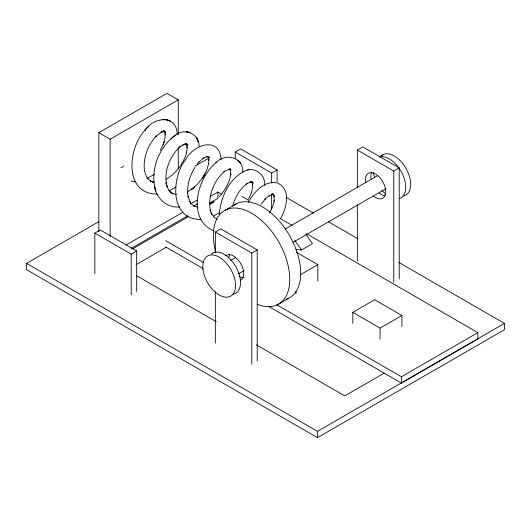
<?xml version="1.0" encoding="UTF-8"?>
<svg xmlns="http://www.w3.org/2000/svg" width="531" height="531" viewBox="0 0 531 531"><rect width="100%" height="100%" fill="white"/><g stroke="black" fill="none" stroke-linecap="round" stroke-linejoin="round"><path stroke-width="0.8" d="M219.343 214.059C220.743 197.12 228.934 178.96 244.678 171.042C254.502 165.825 266.018 175.024 264.65 185.691M164.325 141.319L163.236 144.571L165.008 138.206L165.141 132.723L165.453 134.277L164.298 131.057M222.429 198.846L222.549 198.448M233.029 204.734C235.432 196.888 239.932 188.804 246.961 183.66L246.357 184.018L250.811 181.901L249.962 182.16L252.71 182.252L250.765 181.436M163.402 144.1L160.17 150.472M248.601 199.178L251.548 192.302L251.355 192.952L252.185 189.779L252.617 184.091L252.63 185.04L251.727 181.841L252.756 183.321L251.654 181.994L253.207 182.89L251.654 181.994M204.408 174.825L204.953 173.916L202.404 178.097C206.035 172.502 208.942 166.057 208.822 159.26L208.822 160.362L208.53 157.986M280.72 218.181C286.581 208.132 291.313 189.534 277.952 183.321M269.648 212.858L272.595 206.698L274.328 200.18L274.149 201.262L274.076 196.105L274.268 196.862L273.638 194.884L274.062 195.654L272.39 193.835M194.963 167.325C190.078 175.144 187.131 184.383 187.689 193.656L187.609 193.032L188.166 197.14L188.067 196.41L190.164 202.278L189.779 201.534L191.352 203.858L190.782 203.273L194.857 206.579M248.322 202.304C253.851 192.428 263.582 180.825 276.193 182.81M202.842 177.427L197.678 183.998L191.572 189.474L194.711 186.919L187.416 191.923M260.967 204.289L265.6 198.627L265.015 199.191L267.385 197.067L269.761 195.421L268.932 195.866L273.319 194.16L271.46 194.446L273.332 194.399L272.157 194.061L273.173 194.386M197.167 164.205L199.517 161.457L199.085 161.915L203.811 157.926L203.021 158.371L207.442 156.439L206.406 156.718L208.364 156.532L206.227 156.399L209.413 157.428L207.448 156.36L208.783 158.211M219.237 196.729C225.091 190.37 229.744 182.485 230.806 173.783L230.653 175.661L230.759 172.96L230.023 169.216M145.375 129.829C127.998 147.127 123.192 194.558 157.508 194.041M148.355 126.644L144.771 130.473C153.532 116.661 177.215 114.251 177.261 134.867M199.006 146.377C199.736 133.945 184.436 127.327 175.303 135.252C158.577 147.459 149.47 171.022 155.862 191.021L154.594 186.932M216.827 162.101C197.419 176.996 185.89 218.971 214.013 231.005M173.75 136.487L175.303 135.252L170.79 138.817M215.865 162.785C225.237 152.437 243.762 157.149 242.806 172.336M219.569 212.519L213.329 216.217M175.967 186.992L169.057 191.041M210.137 204.037L213.303 201.972M154.395 174.287L147.047 178.469M166.289 179.159C176.239 173.225 183.819 163.276 186.739 152.045L186.554 152.762L187.184 146.968L187.217 147.943L186.487 144.22L187.051 145.514L186.096 143.954L187.682 145.521L184.974 143.669L187.31 144.419L185.591 144.113L186.832 144.067L182.79 144.883L186.023 143.881L181.629 145.673L179.339 147.313L180.746 146.131C169.595 155.895 163.269 172.15 166.993 186.759L165.991 182.77L167.929 188.578L169.455 190.948L169.037 190.49L173.06 193.835L170.318 192.069L173.06 193.835M197.081 200.28L190.675 203.851M98.832 231.562L98.832 132.69L166.98 93.35L178.277 99.874L178.277 134.476M98.832 132.69L110.136 139.215L178.277 99.874M398.854 262.44L504.45 323.406L504.45 329.711L317.485 437.65L26.55 269.682L26.55 263.376L98.899 221.606M194.89 166.19L209.214 157.919M94.817 273.644L94.817 233.129L100.279 229.976L136.686 250.997L136.686 291.512M235.24 158.669L235.24 152.058L240.702 148.906L277.109 169.927L277.109 183.155M126.272 244.944L182.817 212.294M193.556 206.094L197.851 203.612M210.017 196.589L217.889 192.043L221.48 194.12M131.283 248.349L187.828 215.705M209.3 203.307L217.889 198.348L217.889 192.043M132.67 248.833L188.624 216.535M210.143 204.11L214.444 201.621M94.817 233.129L131.23 254.15L136.686 250.997M235.24 152.058L271.646 173.079L277.109 169.927M225.257 210.163L236.169 203.864M136.082 264.69L166.216 247.3M215.347 252.756L215.347 232.027L220.803 228.881L257.21 249.902L257.21 361.007M357.343 187.357L357.343 150.047L362.806 146.895L399.212 167.915L399.212 279.021M379.214 156.91L382.745 154.873M230.753 260.455L235.764 257.555M285.207 229.014L377.634 175.655M215.347 232.027L251.754 253.048L257.21 249.902M357.343 150.047L393.756 171.068L399.212 167.915M238.472 273.823L244.2 270.518M292.926 242.388L386.07 188.611M295.873 249.457L301.568 249.948L312.487 243.649L305.863 234.264M300.214 274.812L317.823 264.644L317.823 281.085M277.872 304.535L288.791 298.236M352.79 323.366L352.79 312.334L374.62 299.73L401.914 315.487L401.914 326.519M352.79 312.334L380.083 328.092L401.914 315.487M384.152 373.167L344.785 395.894L256.407 344.871M276.678 304.741L401.429 376.764L477.854 332.645L477.854 338.951L401.429 383.07L268.792 306.493M26.55 263.376L317.485 431.345L504.45 323.406M247.552 170.166L248.402 169.907M201.017 219.409C169.309 220.113 171.334 177.235 185.823 159.34C193.563 144.386 219.715 135.856 221.088 159.599M179.982 206.871C168.095 208.464 156.758 199.324 154.82 187.669M135.458 181.483L131.29 181.297M176.338 194.572L172.502 193.476M153.924 182.093L150.074 180.965L153.811 182.412L151.368 181.463L147.293 178.15L147.97 179.047L146.423 176.617L144.492 170.969C142.773 158.205 147.844 144.976 156.605 135.717L155.915 136.414L158.271 134.263L162.964 131.416L160.959 132.192L165.048 131.33L162.844 131.157L164.577 131.422L163.502 130.971L164.988 131.701L164.039 131.031L165.254 132.226L164.504 131.403M198.036 207.263L193.516 206.015M230.056 169.356L231.071 169.794L228.748 169.23L230.507 168.971L226.199 170.371L223.909 171.832L224.872 171.148C213.575 180.726 207.223 196.915 210.661 211.53L210.11 209.937L211.776 214.491L211.132 212.812L214.252 217.445L217.066 219.237M286.786 197.738L313.363 213.084M328.45 221.792L357.907 238.797M241.97 196.463L248.422 200.187M279.97 218.4L292.156 225.436M306.5 233.713L477.854 332.645M296.278 252.205L317.823 264.644M165.553 240.583L203.552 262.52M165.553 246.882L202.835 268.407M136.414 275.589L216.17 321.64M229.558 169.05L230.62 170.497L230.076 169.197M294.944 240.57L301.568 249.948M401.429 376.764L401.429 383.07M393.756 171.068L393.756 282.173M380.083 328.092L380.083 339.123M357.343 204.774L357.343 261.152M317.485 431.345L317.485 437.65M295.993 291.227L295.993 293.696M271.646 173.079L271.646 182.996M271.646 193.749L271.646 209.46M251.754 253.048L251.754 364.16M215.347 291.731L215.347 343.139M178.277 147.658L178.277 169.084M131.23 254.15L131.23 294.665M110.136 139.215L110.136 236.434M211.418 253.931A23.158 13.368 60 0 1 236.288 267.544A23.158 13.368 60 0 1 233.089 294.194M243.676 277.72A14.377 8.297 60 0 1 239.01 276.339M228.888 257.701A14.377 8.297 60 0 1 229.558 254.827M225.655 255.803A14.377 8.297 60 0 1 240.357 262.964A14.377 8.297 60 0 1 240.735 280.202M384.749 195.687A14.377 8.297 60 0 1 379.161 193.092M371.016 178.98A14.377 8.297 60 0 1 371.561 172.84M365.554 182.133A14.377 8.297 60 0 1 374.932 173.697A14.377 8.297 60 0 1 385.698 192.341A14.377 8.297 60 0 1 373.698 196.244M381.61 155.669A23.158 13.368 60 0 1 406.48 169.283A23.158 13.368 60 0 1 403.281 195.932M385.884 194.246A23.158 13.368 60 0 1 381.855 190.237M374.587 177.367A23.158 13.368 60 0 1 373.379 172.582M380.415 156.784A23.158 13.368 60 0 1 402.604 174.274A23.158 13.368 60 0 1 399.704 198.421M232.611 206.287A54.036 31.196 60 0 1 289.627 235.671A54.036 31.196 60 0 1 286.023 299.391M215.851 252.417A54.036 31.196 60 0 1 240.47 208.723A54.036 31.196 60 0 1 288.804 268.971A54.036 31.196 60 0 1 257.542 304.382M123.823 165.918A6.173 3.252 -3.7 0 1 120.929 167.604M164.298 119.528L162.134 119.402L166.9 119.701L170.239 121.041L166.9 119.701L164.298 119.528M188.85 132.239L186.381 131.788L190.071 132.498L188.85 132.239M240.178 162.891L237.788 160.163L240.178 162.891M197.366 139.733L196.51 137.728L198.415 142.262L197.366 139.733M203.015 269.688A23.158 13.368 60 0 0 229.505 296.683A23.158 13.368 60 0 0 225.031 261.763A23.158 13.368 60 0 0 203.015 269.688"/></g></svg>
